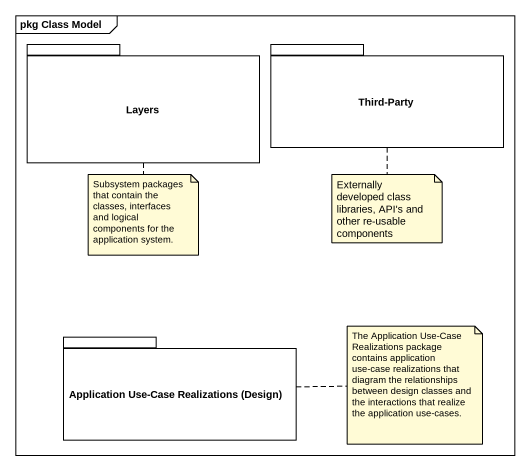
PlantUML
@startuml
mainframe pkg Class Model
package Layers {
}
package "Third-Party" as Third_Party {
}
package "Application Use-Case Realizations (Design)" as Application_Use_Case {
}
note bottom of Layers : Subsystem packages that contain the classes, interfaces and logical components for the application system.
note bottom of Third_Party : Externally developed class libraries, API's and other re-usable components
note right of Application_Use_Case : The Application Use-Case Realizations package contains application use-case realizations that diagram the relationships between design classes and the interactions that realize the application use-cases.
@enduml
